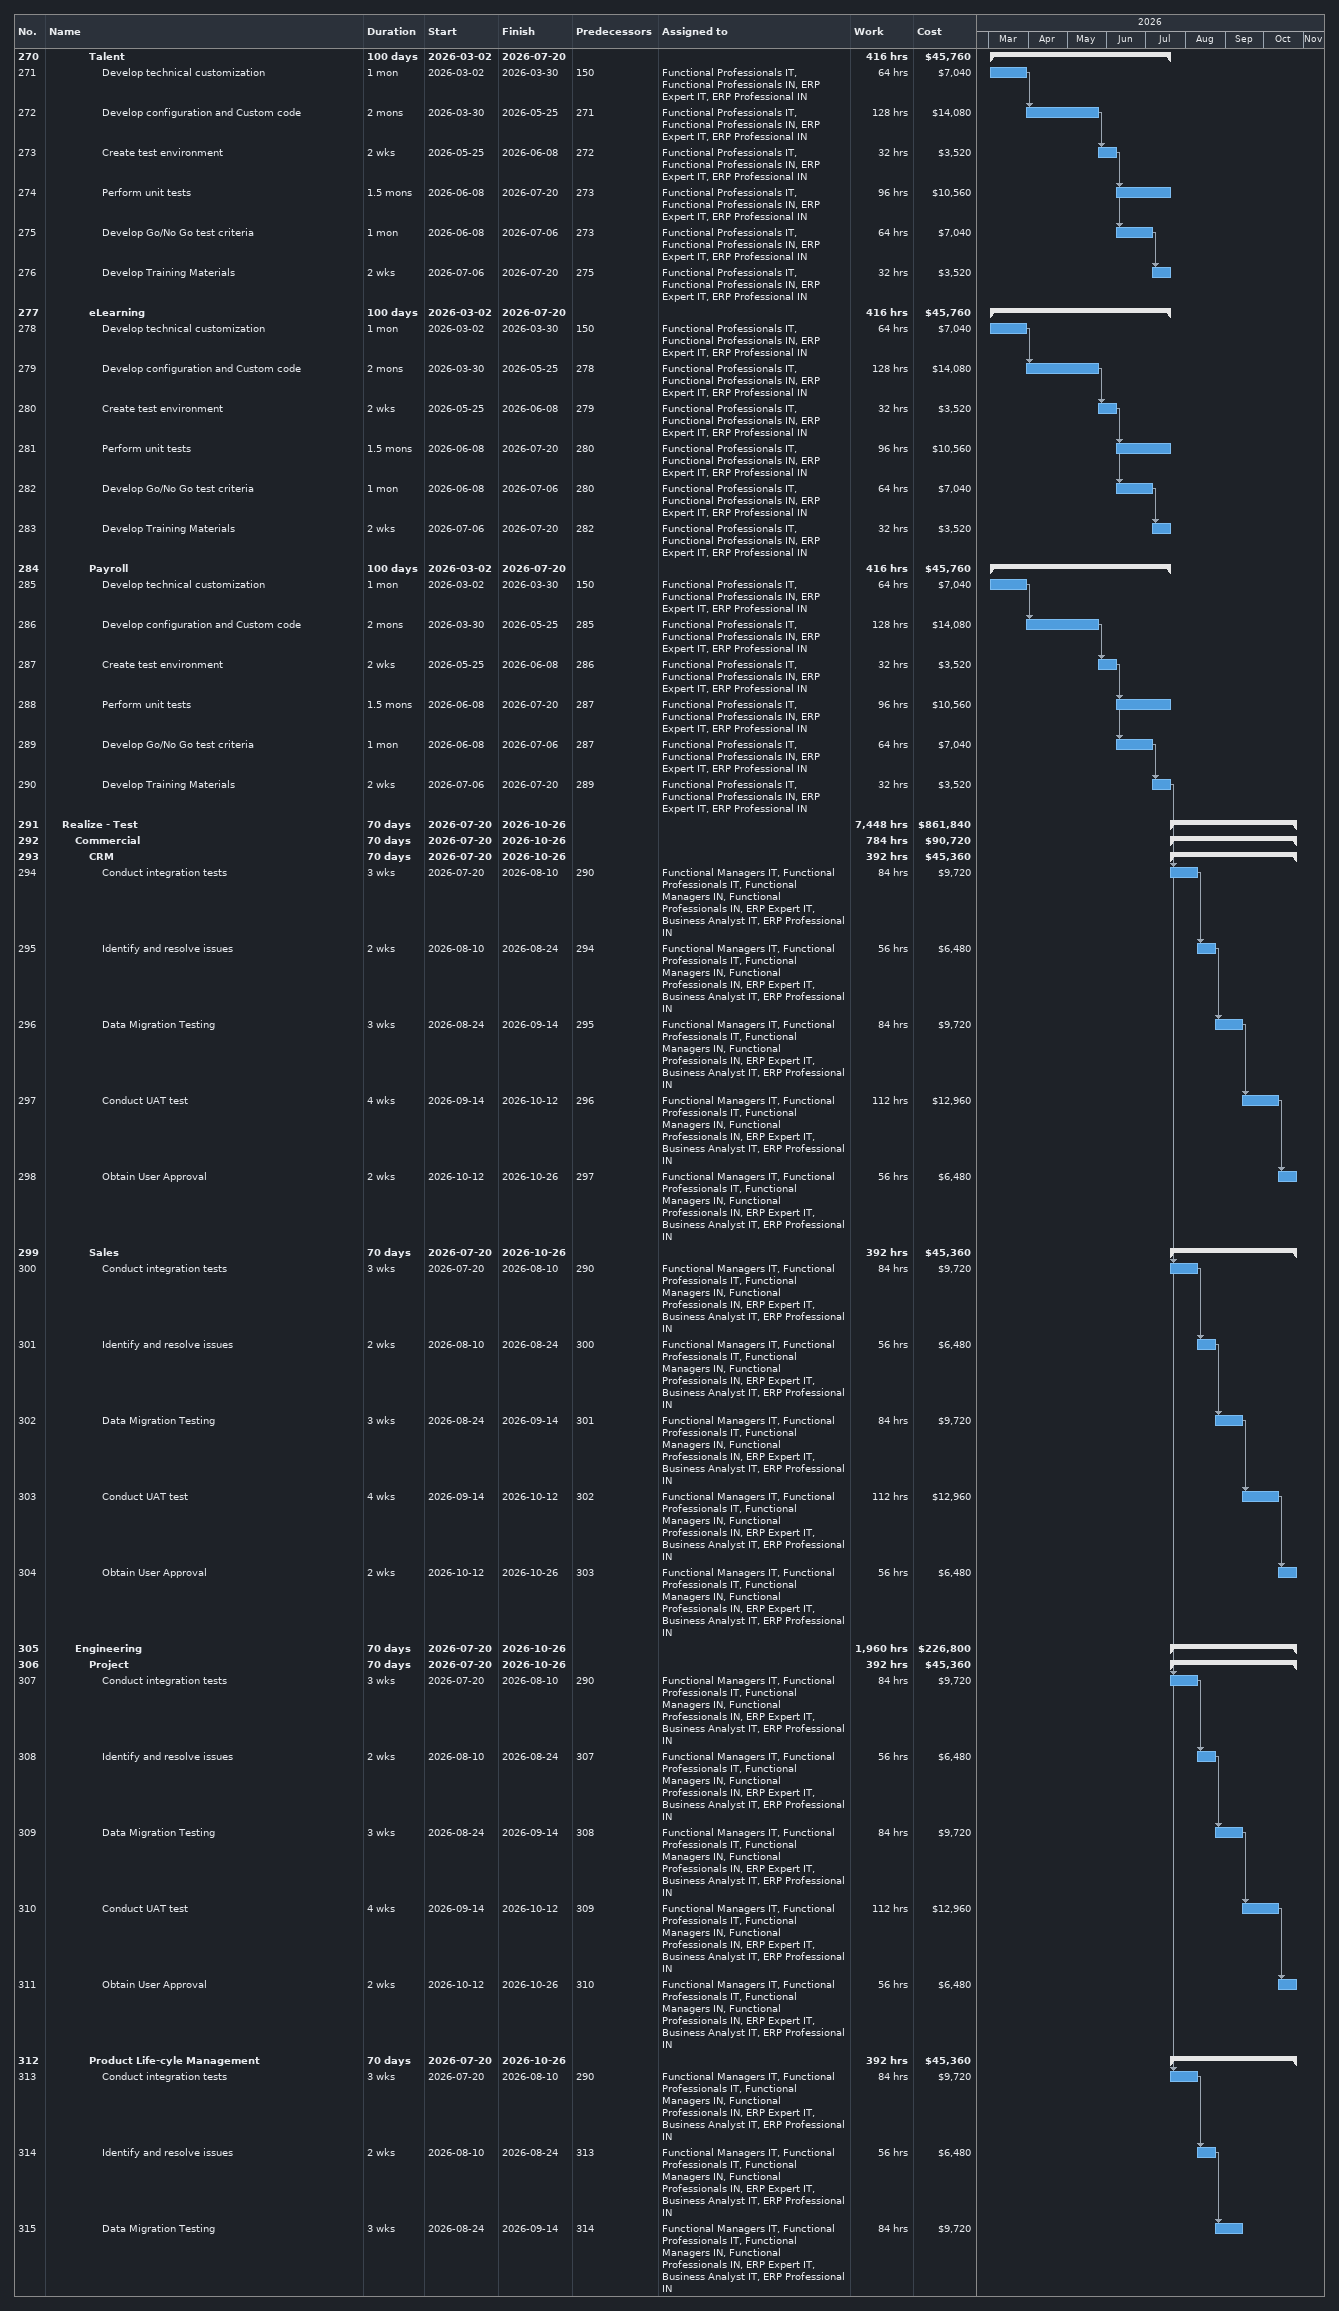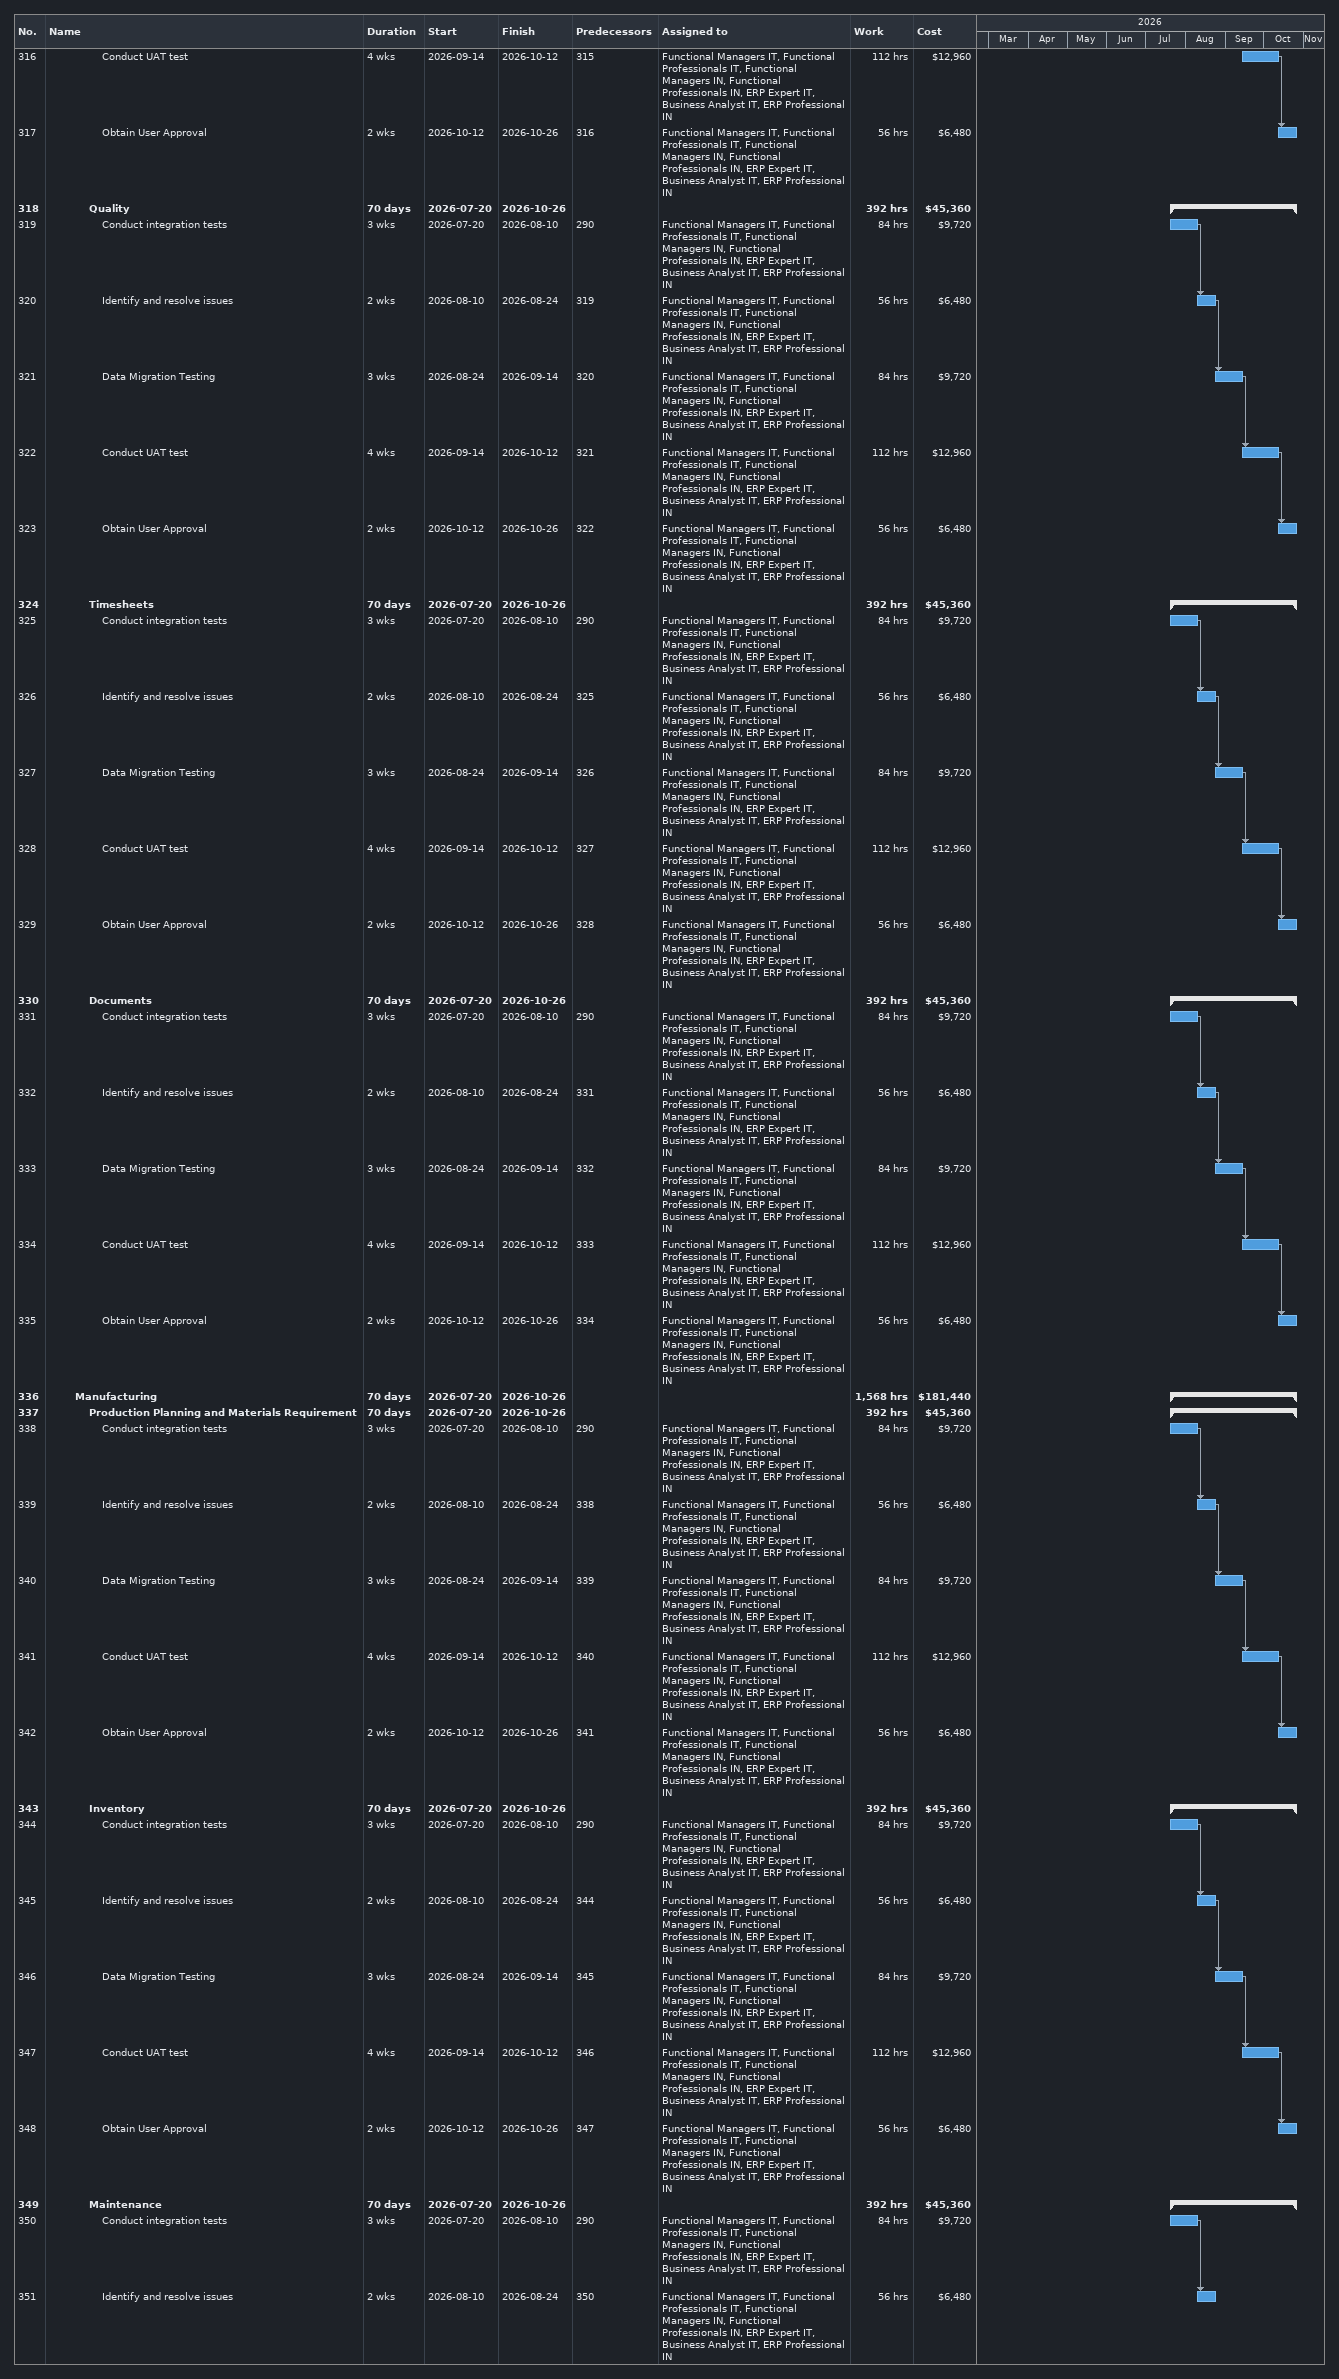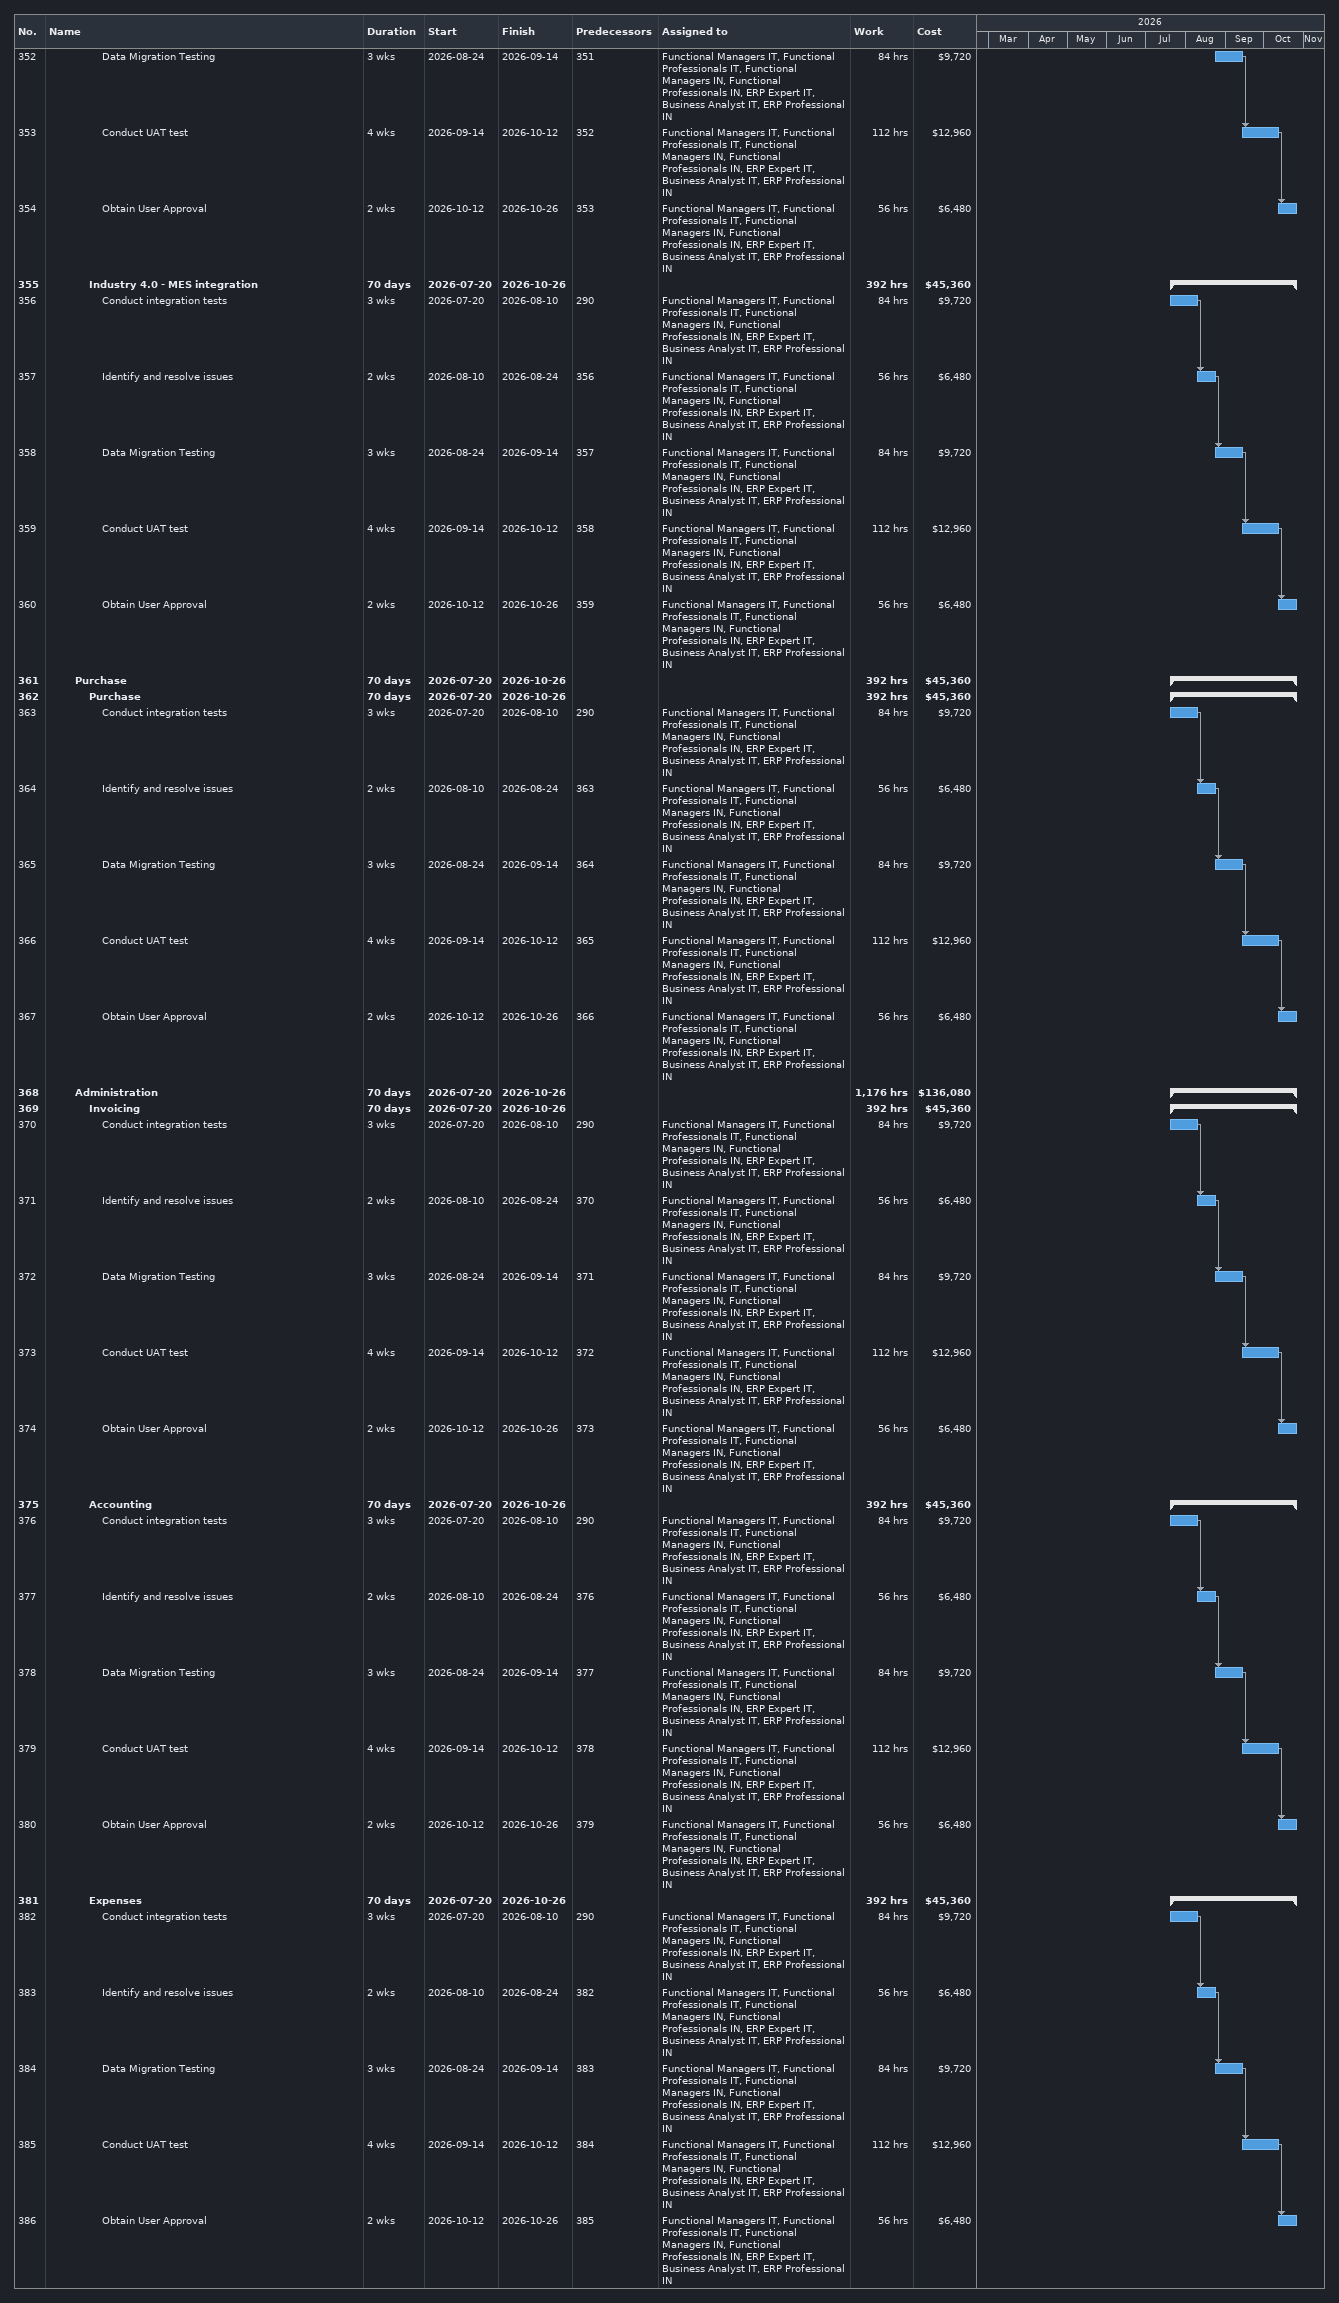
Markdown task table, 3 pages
| ID | Level | Task | Duration | Start | Finish | Predecessors | Resources | Work (h) | Cost ($) |
|---|---|---|---|---|---|---|---|---|---|
| 270 | 4 | **Talent** | 100d | 2026-03-02 | 2026-07-20 |  |  | 416 | 45760 |
| 271 | 5 | Develop technical customization | 1mo | 2026-03-02 | 2026-03-30 | 150 | Functional Professionals IT, Functional Professionals IN, ERP Expert IT, ERP Professional IN | 64 | 7040 |
| 272 | 5 | Develop configuration and Custom code | 2mo | 2026-03-30 | 2026-05-25 | 271 | Functional Professionals IT, Functional Professionals IN, ERP Expert IT, ERP Professional IN | 128 | 14080 |
| 273 | 5 | Create test environment | 2w | 2026-05-25 | 2026-06-08 | 272 | Functional Professionals IT, Functional Professionals IN, ERP Expert IT, ERP Professional IN | 32 | 3520 |
| 274 | 5 | Perform unit tests | 1.5mo | 2026-06-08 | 2026-07-20 | 273 | Functional Professionals IT, Functional Professionals IN, ERP Expert IT, ERP Professional IN | 96 | 10560 |
| 275 | 5 | Develop Go/No Go test criteria | 1mo | 2026-06-08 | 2026-07-06 | 273 | Functional Professionals IT, Functional Professionals IN, ERP Expert IT, ERP Professional IN | 64 | 7040 |
| 276 | 5 | Develop Training Materials | 2w | 2026-07-06 | 2026-07-20 | 275 | Functional Professionals IT, Functional Professionals IN, ERP Expert IT, ERP Professional IN | 32 | 3520 |
| 277 | 4 | **eLearning** | 100d | 2026-03-02 | 2026-07-20 |  |  | 416 | 45760 |
| 278 | 5 | Develop technical customization | 1mo | 2026-03-02 | 2026-03-30 | 150 | Functional Professionals IT, Functional Professionals IN, ERP Expert IT, ERP Professional IN | 64 | 7040 |
| 279 | 5 | Develop configuration and Custom code | 2mo | 2026-03-30 | 2026-05-25 | 278 | Functional Professionals IT, Functional Professionals IN, ERP Expert IT, ERP Professional IN | 128 | 14080 |
| 280 | 5 | Create test environment | 2w | 2026-05-25 | 2026-06-08 | 279 | Functional Professionals IT, Functional Professionals IN, ERP Expert IT, ERP Professional IN | 32 | 3520 |
| 281 | 5 | Perform unit tests | 1.5mo | 2026-06-08 | 2026-07-20 | 280 | Functional Professionals IT, Functional Professionals IN, ERP Expert IT, ERP Professional IN | 96 | 10560 |
| 282 | 5 | Develop Go/No Go test criteria | 1mo | 2026-06-08 | 2026-07-06 | 280 | Functional Professionals IT, Functional Professionals IN, ERP Expert IT, ERP Professional IN | 64 | 7040 |
| 283 | 5 | Develop Training Materials | 2w | 2026-07-06 | 2026-07-20 | 282 | Functional Professionals IT, Functional Professionals IN, ERP Expert IT, ERP Professional IN | 32 | 3520 |
| 284 | 4 | **Payroll** | 100d | 2026-03-02 | 2026-07-20 |  |  | 416 | 45760 |
| 285 | 5 | Develop technical customization | 1mo | 2026-03-02 | 2026-03-30 | 150 | Functional Professionals IT, Functional Professionals IN, ERP Expert IT, ERP Professional IN | 64 | 7040 |
| 286 | 5 | Develop configuration and Custom code | 2mo | 2026-03-30 | 2026-05-25 | 285 | Functional Professionals IT, Functional Professionals IN, ERP Expert IT, ERP Professional IN | 128 | 14080 |
| 287 | 5 | Create test environment | 2w | 2026-05-25 | 2026-06-08 | 286 | Functional Professionals IT, Functional Professionals IN, ERP Expert IT, ERP Professional IN | 32 | 3520 |
| 288 | 5 | Perform unit tests | 1.5mo | 2026-06-08 | 2026-07-20 | 287 | Functional Professionals IT, Functional Professionals IN, ERP Expert IT, ERP Professional IN | 96 | 10560 |
| 289 | 5 | Develop Go/No Go test criteria | 1mo | 2026-06-08 | 2026-07-06 | 287 | Functional Professionals IT, Functional Professionals IN, ERP Expert IT, ERP Professional IN | 64 | 7040 |
| 290 | 5 | Develop Training Materials | 2w | 2026-07-06 | 2026-07-20 | 289 | Functional Professionals IT, Functional Professionals IN, ERP Expert IT, ERP Professional IN | 32 | 3520 |
| 291 | 2 | **Realize - Test** | 70d | 2026-07-20 | 2026-10-26 |  |  | 7448 | 861840 |
| 292 | 3 | **Commercial** | 70d | 2026-07-20 | 2026-10-26 |  |  | 784 | 90720 |
| 293 | 4 | **CRM** | 70d | 2026-07-20 | 2026-10-26 |  |  | 392 | 45360 |
| 294 | 5 | Conduct integration tests | 3w | 2026-07-20 | 2026-08-10 | 290 | Functional Managers IT, Functional Professionals IT, Functional Managers IN, Functional Professionals IN, ERP Expert IT, Business Analyst IT, ERP Professional IN | 84 | 9720 |
| 295 | 5 | Identify and resolve issues | 2w | 2026-08-10 | 2026-08-24 | 294 | Functional Managers IT, Functional Professionals IT, Functional Managers IN, Functional Professionals IN, ERP Expert IT, Business Analyst IT, ERP Professional IN | 56 | 6480 |
| 296 | 5 | Data Migration Testing | 3w | 2026-08-24 | 2026-09-14 | 295 | Functional Managers IT, Functional Professionals IT, Functional Managers IN, Functional Professionals IN, ERP Expert IT, Business Analyst IT, ERP Professional IN | 84 | 9720 |
| 297 | 5 | Conduct UAT test | 4w | 2026-09-14 | 2026-10-12 | 296 | Functional Managers IT, Functional Professionals IT, Functional Managers IN, Functional Professionals IN, ERP Expert IT, Business Analyst IT, ERP Professional IN | 112 | 12960 |
| 298 | 5 | Obtain User Approval | 2w | 2026-10-12 | 2026-10-26 | 297 | Functional Managers IT, Functional Professionals IT, Functional Managers IN, Functional Professionals IN, ERP Expert IT, Business Analyst IT, ERP Professional IN | 56 | 6480 |
| 299 | 4 | **Sales** | 70d | 2026-07-20 | 2026-10-26 |  |  | 392 | 45360 |
| 300 | 5 | Conduct integration tests | 3w | 2026-07-20 | 2026-08-10 | 290 | Functional Managers IT, Functional Professionals IT, Functional Managers IN, Functional Professionals IN, ERP Expert IT, Business Analyst IT, ERP Professional IN | 84 | 9720 |
| 301 | 5 | Identify and resolve issues | 2w | 2026-08-10 | 2026-08-24 | 300 | Functional Managers IT, Functional Professionals IT, Functional Managers IN, Functional Professionals IN, ERP Expert IT, Business Analyst IT, ERP Professional IN | 56 | 6480 |
| 302 | 5 | Data Migration Testing | 3w | 2026-08-24 | 2026-09-14 | 301 | Functional Managers IT, Functional Professionals IT, Functional Managers IN, Functional Professionals IN, ERP Expert IT, Business Analyst IT, ERP Professional IN | 84 | 9720 |
| 303 | 5 | Conduct UAT test | 4w | 2026-09-14 | 2026-10-12 | 302 | Functional Managers IT, Functional Professionals IT, Functional Managers IN, Functional Professionals IN, ERP Expert IT, Business Analyst IT, ERP Professional IN | 112 | 12960 |
| 304 | 5 | Obtain User Approval | 2w | 2026-10-12 | 2026-10-26 | 303 | Functional Managers IT, Functional Professionals IT, Functional Managers IN, Functional Professionals IN, ERP Expert IT, Business Analyst IT, ERP Professional IN | 56 | 6480 |
| 305 | 3 | **Engineering** | 70d | 2026-07-20 | 2026-10-26 |  |  | 1960 | 226800 |
| 306 | 4 | **Project** | 70d | 2026-07-20 | 2026-10-26 |  |  | 392 | 45360 |
| 307 | 5 | Conduct integration tests | 3w | 2026-07-20 | 2026-08-10 | 290 | Functional Managers IT, Functional Professionals IT, Functional Managers IN, Functional Professionals IN, ERP Expert IT, Business Analyst IT, ERP Professional IN | 84 | 9720 |
| 308 | 5 | Identify and resolve issues | 2w | 2026-08-10 | 2026-08-24 | 307 | Functional Managers IT, Functional Professionals IT, Functional Managers IN, Functional Professionals IN, ERP Expert IT, Business Analyst IT, ERP Professional IN | 56 | 6480 |
| 309 | 5 | Data Migration Testing | 3w | 2026-08-24 | 2026-09-14 | 308 | Functional Managers IT, Functional Professionals IT, Functional Managers IN, Functional Professionals IN, ERP Expert IT, Business Analyst IT, ERP Professional IN | 84 | 9720 |
| 310 | 5 | Conduct UAT test | 4w | 2026-09-14 | 2026-10-12 | 309 | Functional Managers IT, Functional Professionals IT, Functional Managers IN, Functional Professionals IN, ERP Expert IT, Business Analyst IT, ERP Professional IN | 112 | 12960 |
| 311 | 5 | Obtain User Approval | 2w | 2026-10-12 | 2026-10-26 | 310 | Functional Managers IT, Functional Professionals IT, Functional Managers IN, Functional Professionals IN, ERP Expert IT, Business Analyst IT, ERP Professional IN | 56 | 6480 |
| 312 | 4 | **Product Life-cyle Management** | 70d | 2026-07-20 | 2026-10-26 |  |  | 392 | 45360 |
| 313 | 5 | Conduct integration tests | 3w | 2026-07-20 | 2026-08-10 | 290 | Functional Managers IT, Functional Professionals IT, Functional Managers IN, Functional Professionals IN, ERP Expert IT, Business Analyst IT, ERP Professional IN | 84 | 9720 |
| 314 | 5 | Identify and resolve issues | 2w | 2026-08-10 | 2026-08-24 | 313 | Functional Managers IT, Functional Professionals IT, Functional Managers IN, Functional Professionals IN, ERP Expert IT, Business Analyst IT, ERP Professional IN | 56 | 6480 |
| 315 | 5 | Data Migration Testing | 3w | 2026-08-24 | 2026-09-14 | 314 | Functional Managers IT, Functional Professionals IT, Functional Managers IN, Functional Professionals IN, ERP Expert IT, Business Analyst IT, ERP Professional IN | 84 | 9720 |
| 316 | 5 | Conduct UAT test | 4w | 2026-09-14 | 2026-10-12 | 315 | Functional Managers IT, Functional Professionals IT, Functional Managers IN, Functional Professionals IN, ERP Expert IT, Business Analyst IT, ERP Professional IN | 112 | 12960 |
| 317 | 5 | Obtain User Approval | 2w | 2026-10-12 | 2026-10-26 | 316 | Functional Managers IT, Functional Professionals IT, Functional Managers IN, Functional Professionals IN, ERP Expert IT, Business Analyst IT, ERP Professional IN | 56 | 6480 |
| 318 | 4 | **Quality** | 70d | 2026-07-20 | 2026-10-26 |  |  | 392 | 45360 |
| 319 | 5 | Conduct integration tests | 3w | 2026-07-20 | 2026-08-10 | 290 | Functional Managers IT, Functional Professionals IT, Functional Managers IN, Functional Professionals IN, ERP Expert IT, Business Analyst IT, ERP Professional IN | 84 | 9720 |
| 320 | 5 | Identify and resolve issues | 2w | 2026-08-10 | 2026-08-24 | 319 | Functional Managers IT, Functional Professionals IT, Functional Managers IN, Functional Professionals IN, ERP Expert IT, Business Analyst IT, ERP Professional IN | 56 | 6480 |
| 321 | 5 | Data Migration Testing | 3w | 2026-08-24 | 2026-09-14 | 320 | Functional Managers IT, Functional Professionals IT, Functional Managers IN, Functional Professionals IN, ERP Expert IT, Business Analyst IT, ERP Professional IN | 84 | 9720 |
| 322 | 5 | Conduct UAT test | 4w | 2026-09-14 | 2026-10-12 | 321 | Functional Managers IT, Functional Professionals IT, Functional Managers IN, Functional Professionals IN, ERP Expert IT, Business Analyst IT, ERP Professional IN | 112 | 12960 |
| 323 | 5 | Obtain User Approval | 2w | 2026-10-12 | 2026-10-26 | 322 | Functional Managers IT, Functional Professionals IT, Functional Managers IN, Functional Professionals IN, ERP Expert IT, Business Analyst IT, ERP Professional IN | 56 | 6480 |
| 324 | 4 | **Timesheets** | 70d | 2026-07-20 | 2026-10-26 |  |  | 392 | 45360 |
| 325 | 5 | Conduct integration tests | 3w | 2026-07-20 | 2026-08-10 | 290 | Functional Managers IT, Functional Professionals IT, Functional Managers IN, Functional Professionals IN, ERP Expert IT, Business Analyst IT, ERP Professional IN | 84 | 9720 |
| 326 | 5 | Identify and resolve issues | 2w | 2026-08-10 | 2026-08-24 | 325 | Functional Managers IT, Functional Professionals IT, Functional Managers IN, Functional Professionals IN, ERP Expert IT, Business Analyst IT, ERP Professional IN | 56 | 6480 |
| 327 | 5 | Data Migration Testing | 3w | 2026-08-24 | 2026-09-14 | 326 | Functional Managers IT, Functional Professionals IT, Functional Managers IN, Functional Professionals IN, ERP Expert IT, Business Analyst IT, ERP Professional IN | 84 | 9720 |
| 328 | 5 | Conduct UAT test | 4w | 2026-09-14 | 2026-10-12 | 327 | Functional Managers IT, Functional Professionals IT, Functional Managers IN, Functional Professionals IN, ERP Expert IT, Business Analyst IT, ERP Professional IN | 112 | 12960 |
| 329 | 5 | Obtain User Approval | 2w | 2026-10-12 | 2026-10-26 | 328 | Functional Managers IT, Functional Professionals IT, Functional Managers IN, Functional Professionals IN, ERP Expert IT, Business Analyst IT, ERP Professional IN | 56 | 6480 |
| 330 | 4 | **Documents** | 70d | 2026-07-20 | 2026-10-26 |  |  | 392 | 45360 |
| 331 | 5 | Conduct integration tests | 3w | 2026-07-20 | 2026-08-10 | 290 | Functional Managers IT, Functional Professionals IT, Functional Managers IN, Functional Professionals IN, ERP Expert IT, Business Analyst IT, ERP Professional IN | 84 | 9720 |
| 332 | 5 | Identify and resolve issues | 2w | 2026-08-10 | 2026-08-24 | 331 | Functional Managers IT, Functional Professionals IT, Functional Managers IN, Functional Professionals IN, ERP Expert IT, Business Analyst IT, ERP Professional IN | 56 | 6480 |
| 333 | 5 | Data Migration Testing | 3w | 2026-08-24 | 2026-09-14 | 332 | Functional Managers IT, Functional Professionals IT, Functional Managers IN, Functional Professionals IN, ERP Expert IT, Business Analyst IT, ERP Professional IN | 84 | 9720 |
| 334 | 5 | Conduct UAT test | 4w | 2026-09-14 | 2026-10-12 | 333 | Functional Managers IT, Functional Professionals IT, Functional Managers IN, Functional Professionals IN, ERP Expert IT, Business Analyst IT, ERP Professional IN | 112 | 12960 |
| 335 | 5 | Obtain User Approval | 2w | 2026-10-12 | 2026-10-26 | 334 | Functional Managers IT, Functional Professionals IT, Functional Managers IN, Functional Professionals IN, ERP Expert IT, Business Analyst IT, ERP Professional IN | 56 | 6480 |
| 336 | 3 | **Manufacturing** | 70d | 2026-07-20 | 2026-10-26 |  |  | 1568 | 181440 |
| 337 | 4 | **Production Planning and Materials Requirement** | 70d | 2026-07-20 | 2026-10-26 |  |  | 392 | 45360 |
| 338 | 5 | Conduct integration tests | 3w | 2026-07-20 | 2026-08-10 | 290 | Functional Managers IT, Functional Professionals IT, Functional Managers IN, Functional Professionals IN, ERP Expert IT, Business Analyst IT, ERP Professional IN | 84 | 9720 |
| 339 | 5 | Identify and resolve issues | 2w | 2026-08-10 | 2026-08-24 | 338 | Functional Managers IT, Functional Professionals IT, Functional Managers IN, Functional Professionals IN, ERP Expert IT, Business Analyst IT, ERP Professional IN | 56 | 6480 |
| 340 | 5 | Data Migration Testing | 3w | 2026-08-24 | 2026-09-14 | 339 | Functional Managers IT, Functional Professionals IT, Functional Managers IN, Functional Professionals IN, ERP Expert IT, Business Analyst IT, ERP Professional IN | 84 | 9720 |
| 341 | 5 | Conduct UAT test | 4w | 2026-09-14 | 2026-10-12 | 340 | Functional Managers IT, Functional Professionals IT, Functional Managers IN, Functional Professionals IN, ERP Expert IT, Business Analyst IT, ERP Professional IN | 112 | 12960 |
| 342 | 5 | Obtain User Approval | 2w | 2026-10-12 | 2026-10-26 | 341 | Functional Managers IT, Functional Professionals IT, Functional Managers IN, Functional Professionals IN, ERP Expert IT, Business Analyst IT, ERP Professional IN | 56 | 6480 |
| 343 | 4 | **Inventory** | 70d | 2026-07-20 | 2026-10-26 |  |  | 392 | 45360 |
| 344 | 5 | Conduct integration tests | 3w | 2026-07-20 | 2026-08-10 | 290 | Functional Managers IT, Functional Professionals IT, Functional Managers IN, Functional Professionals IN, ERP Expert IT, Business Analyst IT, ERP Professional IN | 84 | 9720 |
| 345 | 5 | Identify and resolve issues | 2w | 2026-08-10 | 2026-08-24 | 344 | Functional Managers IT, Functional Professionals IT, Functional Managers IN, Functional Professionals IN, ERP Expert IT, Business Analyst IT, ERP Professional IN | 56 | 6480 |
| 346 | 5 | Data Migration Testing | 3w | 2026-08-24 | 2026-09-14 | 345 | Functional Managers IT, Functional Professionals IT, Functional Managers IN, Functional Professionals IN, ERP Expert IT, Business Analyst IT, ERP Professional IN | 84 | 9720 |
| 347 | 5 | Conduct UAT test | 4w | 2026-09-14 | 2026-10-12 | 346 | Functional Managers IT, Functional Professionals IT, Functional Managers IN, Functional Professionals IN, ERP Expert IT, Business Analyst IT, ERP Professional IN | 112 | 12960 |
| 348 | 5 | Obtain User Approval | 2w | 2026-10-12 | 2026-10-26 | 347 | Functional Managers IT, Functional Professionals IT, Functional Managers IN, Functional Professionals IN, ERP Expert IT, Business Analyst IT, ERP Professional IN | 56 | 6480 |
| 349 | 4 | **Maintenance** | 70d | 2026-07-20 | 2026-10-26 |  |  | 392 | 45360 |
| 350 | 5 | Conduct integration tests | 3w | 2026-07-20 | 2026-08-10 | 290 | Functional Managers IT, Functional Professionals IT, Functional Managers IN, Functional Professionals IN, ERP Expert IT, Business Analyst IT, ERP Professional IN | 84 | 9720 |
| 351 | 5 | Identify and resolve issues | 2w | 2026-08-10 | 2026-08-24 | 350 | Functional Managers IT, Functional Professionals IT, Functional Managers IN, Functional Professionals IN, ERP Expert IT, Business Analyst IT, ERP Professional IN | 56 | 6480 |
| 352 | 5 | Data Migration Testing | 3w | 2026-08-24 | 2026-09-14 | 351 | Functional Managers IT, Functional Professionals IT, Functional Managers IN, Functional Professionals IN, ERP Expert IT, Business Analyst IT, ERP Professional IN | 84 | 9720 |
| 353 | 5 | Conduct UAT test | 4w | 2026-09-14 | 2026-10-12 | 352 | Functional Managers IT, Functional Professionals IT, Functional Managers IN, Functional Professionals IN, ERP Expert IT, Business Analyst IT, ERP Professional IN | 112 | 12960 |
| 354 | 5 | Obtain User Approval | 2w | 2026-10-12 | 2026-10-26 | 353 | Functional Managers IT, Functional Professionals IT, Functional Managers IN, Functional Professionals IN, ERP Expert IT, Business Analyst IT, ERP Professional IN | 56 | 6480 |
| 355 | 4 | **Industry 4.0 - MES integration** | 70d | 2026-07-20 | 2026-10-26 |  |  | 392 | 45360 |
| 356 | 5 | Conduct integration tests | 3w | 2026-07-20 | 2026-08-10 | 290 | Functional Managers IT, Functional Professionals IT, Functional Managers IN, Functional Professionals IN, ERP Expert IT, Business Analyst IT, ERP Professional IN | 84 | 9720 |
| 357 | 5 | Identify and resolve issues | 2w | 2026-08-10 | 2026-08-24 | 356 | Functional Managers IT, Functional Professionals IT, Functional Managers IN, Functional Professionals IN, ERP Expert IT, Business Analyst IT, ERP Professional IN | 56 | 6480 |
| 358 | 5 | Data Migration Testing | 3w | 2026-08-24 | 2026-09-14 | 357 | Functional Managers IT, Functional Professionals IT, Functional Managers IN, Functional Professionals IN, ERP Expert IT, Business Analyst IT, ERP Professional IN | 84 | 9720 |
| 359 | 5 | Conduct UAT test | 4w | 2026-09-14 | 2026-10-12 | 358 | Functional Managers IT, Functional Professionals IT, Functional Managers IN, Functional Professionals IN, ERP Expert IT, Business Analyst IT, ERP Professional IN | 112 | 12960 |
| 360 | 5 | Obtain User Approval | 2w | 2026-10-12 | 2026-10-26 | 359 | Functional Managers IT, Functional Professionals IT, Functional Managers IN, Functional Professionals IN, ERP Expert IT, Business Analyst IT, ERP Professional IN | 56 | 6480 |
| 361 | 3 | **Purchase** | 70d | 2026-07-20 | 2026-10-26 |  |  | 392 | 45360 |
| 362 | 4 | **Purchase** | 70d | 2026-07-20 | 2026-10-26 |  |  | 392 | 45360 |
| 363 | 5 | Conduct integration tests | 3w | 2026-07-20 | 2026-08-10 | 290 | Functional Managers IT, Functional Professionals IT, Functional Managers IN, Functional Professionals IN, ERP Expert IT, Business Analyst IT, ERP Professional IN | 84 | 9720 |
| 364 | 5 | Identify and resolve issues | 2w | 2026-08-10 | 2026-08-24 | 363 | Functional Managers IT, Functional Professionals IT, Functional Managers IN, Functional Professionals IN, ERP Expert IT, Business Analyst IT, ERP Professional IN | 56 | 6480 |
| 365 | 5 | Data Migration Testing | 3w | 2026-08-24 | 2026-09-14 | 364 | Functional Managers IT, Functional Professionals IT, Functional Managers IN, Functional Professionals IN, ERP Expert IT, Business Analyst IT, ERP Professional IN | 84 | 9720 |
| 366 | 5 | Conduct UAT test | 4w | 2026-09-14 | 2026-10-12 | 365 | Functional Managers IT, Functional Professionals IT, Functional Managers IN, Functional Professionals IN, ERP Expert IT, Business Analyst IT, ERP Professional IN | 112 | 12960 |
| 367 | 5 | Obtain User Approval | 2w | 2026-10-12 | 2026-10-26 | 366 | Functional Managers IT, Functional Professionals IT, Functional Managers IN, Functional Professionals IN, ERP Expert IT, Business Analyst IT, ERP Professional IN | 56 | 6480 |
| 368 | 3 | **Administration** | 70d | 2026-07-20 | 2026-10-26 |  |  | 1176 | 136080 |
| 369 | 4 | **Invoicing** | 70d | 2026-07-20 | 2026-10-26 |  |  | 392 | 45360 |
| 370 | 5 | Conduct integration tests | 3w | 2026-07-20 | 2026-08-10 | 290 | Functional Managers IT, Functional Professionals IT, Functional Managers IN, Functional Professionals IN, ERP Expert IT, Business Analyst IT, ERP Professional IN | 84 | 9720 |
| 371 | 5 | Identify and resolve issues | 2w | 2026-08-10 | 2026-08-24 | 370 | Functional Managers IT, Functional Professionals IT, Functional Managers IN, Functional Professionals IN, ERP Expert IT, Business Analyst IT, ERP Professional IN | 56 | 6480 |
| 372 | 5 | Data Migration Testing | 3w | 2026-08-24 | 2026-09-14 | 371 | Functional Managers IT, Functional Professionals IT, Functional Managers IN, Functional Professionals IN, ERP Expert IT, Business Analyst IT, ERP Professional IN | 84 | 9720 |
| 373 | 5 | Conduct UAT test | 4w | 2026-09-14 | 2026-10-12 | 372 | Functional Managers IT, Functional Professionals IT, Functional Managers IN, Functional Professionals IN, ERP Expert IT, Business Analyst IT, ERP Professional IN | 112 | 12960 |
| 374 | 5 | Obtain User Approval | 2w | 2026-10-12 | 2026-10-26 | 373 | Functional Managers IT, Functional Professionals IT, Functional Managers IN, Functional Professionals IN, ERP Expert IT, Business Analyst IT, ERP Professional IN | 56 | 6480 |
| 375 | 4 | **Accounting** | 70d | 2026-07-20 | 2026-10-26 |  |  | 392 | 45360 |
| 376 | 5 | Conduct integration tests | 3w | 2026-07-20 | 2026-08-10 | 290 | Functional Managers IT, Functional Professionals IT, Functional Managers IN, Functional Professionals IN, ERP Expert IT, Business Analyst IT, ERP Professional IN | 84 | 9720 |
| 377 | 5 | Identify and resolve issues | 2w | 2026-08-10 | 2026-08-24 | 376 | Functional Managers IT, Functional Professionals IT, Functional Managers IN, Functional Professionals IN, ERP Expert IT, Business Analyst IT, ERP Professional IN | 56 | 6480 |
| 378 | 5 | Data Migration Testing | 3w | 2026-08-24 | 2026-09-14 | 377 | Functional Managers IT, Functional Professionals IT, Functional Managers IN, Functional Professionals IN, ERP Expert IT, Business Analyst IT, ERP Professional IN | 84 | 9720 |
| 379 | 5 | Conduct UAT test | 4w | 2026-09-14 | 2026-10-12 | 378 | Functional Managers IT, Functional Professionals IT, Functional Managers IN, Functional Professionals IN, ERP Expert IT, Business Analyst IT, ERP Professional IN | 112 | 12960 |
| 380 | 5 | Obtain User Approval | 2w | 2026-10-12 | 2026-10-26 | 379 | Functional Managers IT, Functional Professionals IT, Functional Managers IN, Functional Professionals IN, ERP Expert IT, Business Analyst IT, ERP Professional IN | 56 | 6480 |
| 381 | 4 | **Expenses** | 70d | 2026-07-20 | 2026-10-26 |  |  | 392 | 45360 |
| 382 | 5 | Conduct integration tests | 3w | 2026-07-20 | 2026-08-10 | 290 | Functional Managers IT, Functional Professionals IT, Functional Managers IN, Functional Professionals IN, ERP Expert IT, Business Analyst IT, ERP Professional IN | 84 | 9720 |
| 383 | 5 | Identify and resolve issues | 2w | 2026-08-10 | 2026-08-24 | 382 | Functional Managers IT, Functional Professionals IT, Functional Managers IN, Functional Professionals IN, ERP Expert IT, Business Analyst IT, ERP Professional IN | 56 | 6480 |
| 384 | 5 | Data Migration Testing | 3w | 2026-08-24 | 2026-09-14 | 383 | Functional Managers IT, Functional Professionals IT, Functional Managers IN, Functional Professionals IN, ERP Expert IT, Business Analyst IT, ERP Professional IN | 84 | 9720 |
| 385 | 5 | Conduct UAT test | 4w | 2026-09-14 | 2026-10-12 | 384 | Functional Managers IT, Functional Professionals IT, Functional Managers IN, Functional Professionals IN, ERP Expert IT, Business Analyst IT, ERP Professional IN | 112 | 12960 |
| 386 | 5 | Obtain User Approval | 2w | 2026-10-12 | 2026-10-26 | 385 | Functional Managers IT, Functional Professionals IT, Functional Managers IN, Functional Professionals IN, ERP Expert IT, Business Analyst IT, ERP Professional IN | 56 | 6480 |
